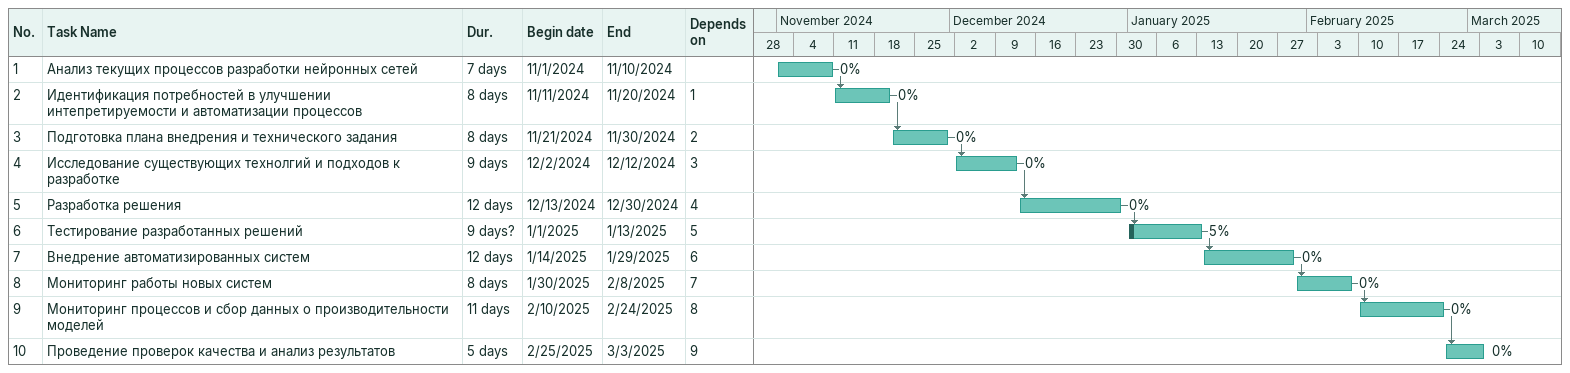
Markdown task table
| ID | Task | Duration | Start | Finish | Predecessors | % complete |
|---|---|---|---|---|---|---|
| 1 | Анализ текущих процессов разработки нейронных сетей | 7d | 2024-11-01 | 2024-11-10 |  | 0 |
| 2 | Идентификация потребностей в улучшении интепретируемости и автоматизации процессов | 8d | 2024-11-11 | 2024-11-20 | 1 | 0 |
| 3 | Подготовка плана внедрения и технического задания | 8d | 2024-11-21 | 2024-11-30 | 2 | 0 |
| 4 | Исследование существующих технолгий и подходов к разработке | 9d | 2024-12-02 | 2024-12-12 | 3 | 0 |
| 5 | Разработка решения | 12d | 2024-12-13 | 2024-12-30 | 4 | 0 |
| 6 | Тестирование разработанных решений | 9d? | 2025-01-01 | 2025-01-13 | 5 | 5 |
| 7 | Внедрение автоматизированных систем | 12d | 2025-01-14 | 2025-01-29 | 6 | 0 |
| 8 | Мониторинг работы новых систем | 8d | 2025-01-30 | 2025-02-08 | 7 | 0 |
| 9 | Мониторинг процессов и сбор данных о производительности моделей | 11d | 2025-02-10 | 2025-02-24 | 8 | 0 |
| 10 | Проведение проверок качества и анализ результатов | 5d | 2025-02-25 | 2025-03-03 | 9 | 0 |
